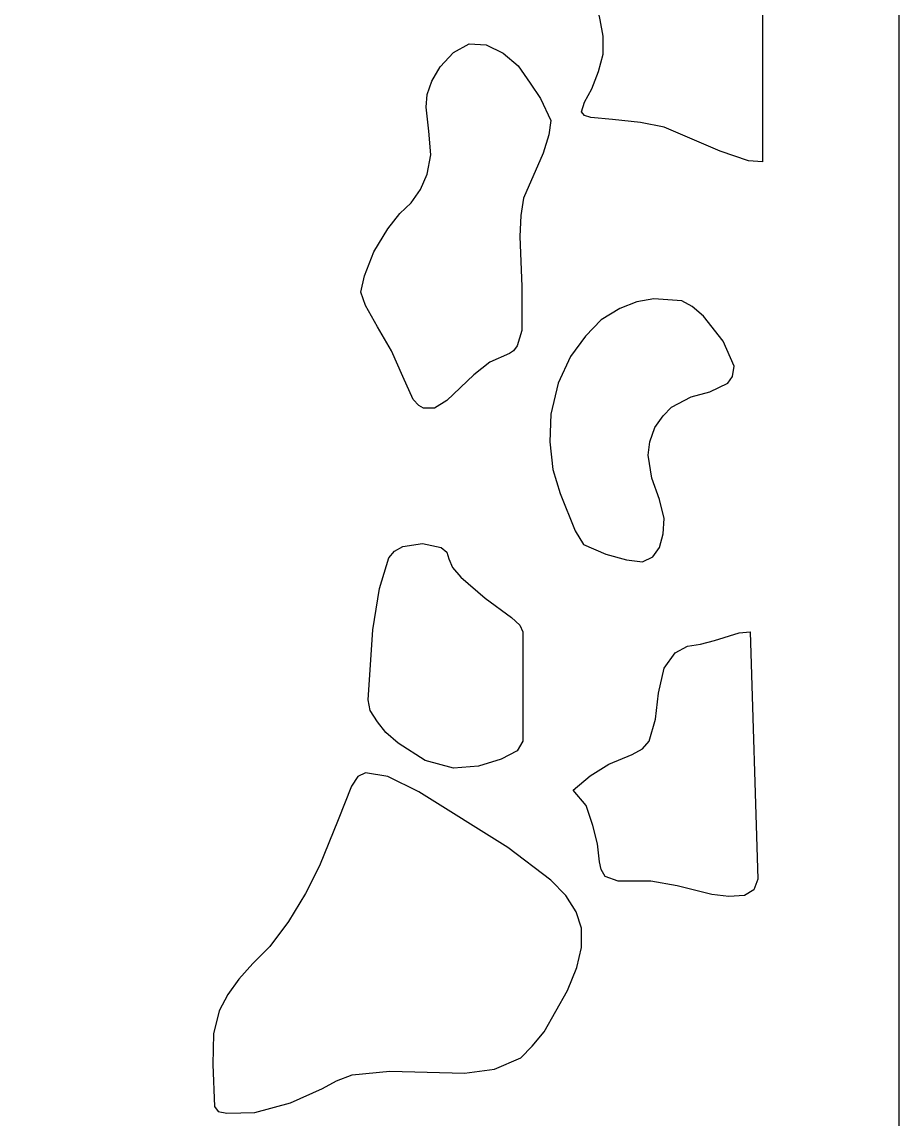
# Model space of a CAD drawing. Header units: centimetres. Extents: x 14.6 to 27.5, y -9.5 to 9.4.
# Drawn here: x 25.328 to 27.5, y 4.019 to 6.737 of the extents above; entities that cross this region are included whole.
import ezdxf

# ---------------------------------------------------------------- set-up
doc = ezdxf.new("R2010")
doc.units = ezdxf.units.CM
doc.header["$MEASUREMENT"] = 0
doc.layers.add('layer 1', color=7, linetype='Continuous')

msp = doc.modelspace()

# ---------------------------------------------------------------- linework, layer by layer
at = {"layer": 'layer 1', "color": 250}
for points, knots in [([(27.5, -9.49904), (27.5, -9.49904), (21.19814, -9.50001), (21.19814, -9.50001), (21.19814, -9.50001), (21.19814, -9.50001), (21.19814, 9.40559), (21.19814, 9.40559), (21.19814, 9.40559), (21.19814, 9.40559), (27.5, 9.40559), (27.5, 9.40559), (27.5, 9.40559), (27.5, 9.40559), (27.5, -9.49904), (27.5, -9.49904)], [0, 0, 0, 0, 0.2, 0.2, 0.2, 0.2, 0.4, 0.4, 0.4, 0.4, 0.6, 0.6, 0.6, 0.6, 1, 1, 1, 1]), ([(27.16145, 6.39096), (27.16145, 6.39096), (27.16145, 7.38196), (27.16145, 7.38196), (27.16145, 7.38196), (27.16145, 7.38196), (27.12679, 7.39377), (27.12679, 7.39377), (27.12679, 7.39377), (27.12679, 7.39377), (27.09668, 7.39842), (27.09668, 7.39842), (27.09668, 7.39842), (27.09668, 7.39842), (27.06867, 7.38661), (27.06867, 7.38661), (27.06867, 7.38661), (27.06867, 7.38661), (27.03401, 7.37479), (27.03401, 7.37479), (27.03401, 7.37479), (27.03401, 7.37479), (26.98534, 7.37712), (26.98534, 7.37712), (26.98534, 7.37712), (26.98534, 7.37712), (26.91812, 7.38661), (26.91812, 7.38661), (26.91812, 7.38661), (26.91812, 7.38661), (26.90412, 7.34632), (26.90412, 7.34632), (26.90412, 7.34632), (26.90412, 7.34632), (26.88311, 7.32017), (26.88311, 7.32017), (26.88311, 7.32017), (26.88311, 7.32017), (26.85301, 7.30816), (26.85301, 7.30816), (26.85301, 7.30816), (26.85301, 7.30816), (26.69791, 7.30351), (26.69791, 7.30351), (26.69791, 7.30351), (26.69791, 7.30351), (26.67235, 7.2084), (26.67235, 7.2084), (26.67235, 7.2084), (26.67235, 7.2084), (26.65835, 7.12046), (26.65835, 7.12046), (26.65835, 7.12046), (26.65835, 7.12046), (26.6559, 7.03252), (26.6559, 7.03252), (26.6559, 7.03252), (26.6559, 7.03252), (26.67445, 6.94942), (26.67445, 6.94942), (26.67445, 6.94942), (26.67445, 6.94942), (26.70701, 6.86864), (26.70701, 6.86864), (26.70701, 6.86864), (26.70701, 6.86864), (26.75113, 6.78535), (26.75113, 6.78535), (26.75113, 6.78535), (26.75113, 6.78535), (26.76023, 6.74254), (26.76023, 6.74254), (26.76023, 6.74254), (26.76023, 6.74254), (26.76723, 6.70225), (26.76723, 6.70225), (26.76723, 6.70225), (26.76723, 6.70225), (26.76723, 6.65711), (26.76723, 6.65711), (26.76723, 6.65711), (26.76723, 6.65711), (26.75568, 6.61431), (26.75568, 6.61431), (26.75568, 6.61431), (26.75568, 6.61431), (26.73957, 6.5715), (26.73957, 6.5715), (26.73957, 6.5715), (26.73957, 6.5715), (26.72102, 6.53818), (26.72102, 6.53818), (26.72102, 6.53818), (26.72102, 6.53818), (26.71401, 6.51455), (26.71401, 6.51455), (26.71401, 6.51455), (26.71401, 6.51455), (26.72102, 6.50506), (26.72102, 6.50506), (26.72102, 6.50506), (26.72102, 6.50506), (26.73712, 6.50021), (26.73712, 6.50021), (26.73712, 6.50021), (26.73712, 6.50021), (26.79069, 6.49557), (26.79069, 6.49557), (26.79069, 6.49557), (26.79069, 6.49557), (26.86001, 6.4884), (26.86001, 6.4884), (26.86001, 6.4884), (26.86001, 6.4884), (26.91812, 6.47639), (26.91812, 6.47639), (26.91812, 6.47639), (26.91812, 6.47639), (27.05712, 6.41711), (27.05712, 6.41711), (27.05712, 6.41711), (27.05712, 6.41711), (27.12679, 6.39329), (27.12679, 6.39329), (27.12679, 6.39329), (27.12679, 6.39329), (27.16145, 6.39096), (27.16145, 6.39096)], [0, 0, 0, 0, 0.030303, 0.030303, 0.030303, 0.030303, 0.0606061, 0.0606061, 0.0606061, 0.0606061, 0.0909091, 0.0909091, 0.0909091, 0.0909091, 0.1212121, 0.1212121, 0.1212121, 0.1212121, 0.1515152, 0.1515152, 0.1515152, 0.1515152, 0.1818182, 0.1818182, 0.1818182, 0.1818182, 0.2121212, 0.2121212, 0.2121212, 0.2121212, 0.2424242, 0.2424242, 0.2424242, 0.2424242, 0.2727273, 0.2727273, 0.2727273, 0.2727273, 0.3030303, 0.3030303, 0.3030303, 0.3030303, 0.3333333, 0.3333333, 0.3333333, 0.3333333, 0.3636364, 0.3636364, 0.3636364, 0.3636364, 0.3939394, 0.3939394, 0.3939394, 0.3939394, 0.4242424, 0.4242424, 0.4242424, 0.4242424, 0.4545455, 0.4545455, 0.4545455, 0.4545455, 0.4848485, 0.4848485, 0.4848485, 0.4848485, 0.5151515, 0.5151515, 0.5151515, 0.5151515, 0.5454545, 0.5454545, 0.5454545, 0.5454545, 0.5757576, 0.5757576, 0.5757576, 0.5757576, 0.6060606, 0.6060606, 0.6060606, 0.6060606, 0.6363636, 0.6363636, 0.6363636, 0.6363636, 0.6666667, 0.6666667, 0.6666667, 0.6666667, 0.6969697, 0.6969697, 0.6969697, 0.6969697, 0.7272727, 0.7272727, 0.7272727, 0.7272727, 0.7575758, 0.7575758, 0.7575758, 0.7575758, 0.7878788, 0.7878788, 0.7878788, 0.7878788, 0.8181818, 0.8181818, 0.8181818, 0.8181818, 0.8484848, 0.8484848, 0.8484848, 0.8484848, 0.8787879, 0.8787879, 0.8787879, 0.8787879, 0.9090909, 0.9090909, 0.9090909, 0.9090909, 0.9393939, 0.9393939, 0.9393939, 0.9393939, 1, 1, 1, 1]), ([(26.53546, 5.91561), (26.53546, 5.91561), (26.54491, 5.92278), (26.54491, 5.92278), (26.54491, 5.92278), (26.54491, 5.92278), (26.55402, 5.9346), (26.55402, 5.9346), (26.55402, 5.9346), (26.55402, 5.9346), (26.56557, 5.97275), (26.56557, 5.97275), (26.56557, 5.97275), (26.56557, 5.97275), (26.56557, 6.08201), (26.56557, 6.08201), (26.56557, 6.08201), (26.56557, 6.08201), (26.56102, 6.20559), (26.56102, 6.20559), (26.56102, 6.20559), (26.56102, 6.20559), (26.56347, 6.25789), (26.56347, 6.25789), (26.56347, 6.25789), (26.56347, 6.25789), (26.57012, 6.3007), (26.57012, 6.3007), (26.57012, 6.3007), (26.57012, 6.3007), (26.61879, 6.41227), (26.61879, 6.41227), (26.61879, 6.41227), (26.61879, 6.41227), (26.63279, 6.45741), (26.63279, 6.45741), (26.63279, 6.45741), (26.63279, 6.45741), (26.63734, 6.49305), (26.63734, 6.49305), (26.63734, 6.49305), (26.63734, 6.49305), (26.61213, 6.54767), (26.61213, 6.54767), (26.61213, 6.54767), (26.61213, 6.54767), (26.58658, 6.58583), (26.58658, 6.58583), (26.58658, 6.58583), (26.58658, 6.58583), (26.55647, 6.62864), (26.55647, 6.62864), (26.55647, 6.62864), (26.55647, 6.62864), (26.51936, 6.65944), (26.51936, 6.65944), (26.51936, 6.65944), (26.51936, 6.65944), (26.47734, 6.68075), (26.47734, 6.68075), (26.47734, 6.68075), (26.47734, 6.68075), (26.43568, 6.68327), (26.43568, 6.68327), (26.43568, 6.68327), (26.43568, 6.68327), (26.39647, 6.66176), (26.39647, 6.66176), (26.39647, 6.66176), (26.39647, 6.66176), (26.36391, 6.62612), (26.36391, 6.62612), (26.36391, 6.62612), (26.36391, 6.62612), (26.3429, 6.59048), (26.3429, 6.59048), (26.3429, 6.59048), (26.3429, 6.59048), (26.33135, 6.55736), (26.33135, 6.55736), (26.33135, 6.55736), (26.33135, 6.55736), (26.32925, 6.52636), (26.32925, 6.52636), (26.32925, 6.52636), (26.32925, 6.52636), (26.3359, 6.4669), (26.3359, 6.4669), (26.3359, 6.4669), (26.3359, 6.4669), (26.3408, 6.40762), (26.3408, 6.40762), (26.3408, 6.40762), (26.3408, 6.40762), (26.33135, 6.35997), (26.33135, 6.35997), (26.33135, 6.35997), (26.33135, 6.35997), (26.31525, 6.32201), (26.31525, 6.32201), (26.31525, 6.32201), (26.31525, 6.32201), (26.29214, 6.28869), (26.29214, 6.28869), (26.29214, 6.28869), (26.29214, 6.28869), (26.26413, 6.26254), (26.26413, 6.26254), (26.26413, 6.26254), (26.26413, 6.26254), (26.23402, 6.22457), (26.23402, 6.22457), (26.23402, 6.22457), (26.23402, 6.22457), (26.19936, 6.16762), (26.19936, 6.16762), (26.19936, 6.16762), (26.19936, 6.16762), (26.17626, 6.10815), (26.17626, 6.10815), (26.17626, 6.10815), (26.17626, 6.10815), (26.1668, 6.06767), (26.1668, 6.06767), (26.1668, 6.06767), (26.1668, 6.06767), (26.17836, 6.03455), (26.17836, 6.03455), (26.17836, 6.03455), (26.17836, 6.03455), (26.20847, 5.98225), (26.20847, 5.98225), (26.20847, 5.98225), (26.20847, 5.98225), (26.24348, 5.92278), (26.24348, 5.92278), (26.24348, 5.92278), (26.24348, 5.92278), (26.27113, 5.85866), (26.27113, 5.85866), (26.27113, 5.85866), (26.27113, 5.85866), (26.29669, 5.80152), (26.29669, 5.80152), (26.29669, 5.80152), (26.29669, 5.80152), (26.3107, 5.78738), (26.3107, 5.78738), (26.3107, 5.78738), (26.3107, 5.78738), (26.32225, 5.78021), (26.32225, 5.78021), (26.32225, 5.78021), (26.32225, 5.78021), (26.34991, 5.78021), (26.34991, 5.78021), (26.34991, 5.78021), (26.34991, 5.78021), (26.38002, 5.7992), (26.38002, 5.7992), (26.38002, 5.7992), (26.38002, 5.7992), (26.44724, 5.86331), (26.44724, 5.86331), (26.44724, 5.86331), (26.44724, 5.86331), (26.4868, 5.89431), (26.4868, 5.89431), (26.4868, 5.89431), (26.4868, 5.89431), (26.53546, 5.91561), (26.53546, 5.91561)], [0, 0, 0, 0, 0.0227273, 0.0227273, 0.0227273, 0.0227273, 0.0454545, 0.0454545, 0.0454545, 0.0454545, 0.0681818, 0.0681818, 0.0681818, 0.0681818, 0.0909091, 0.0909091, 0.0909091, 0.0909091, 0.1136364, 0.1136364, 0.1136364, 0.1136364, 0.1363636, 0.1363636, 0.1363636, 0.1363636, 0.1590909, 0.1590909, 0.1590909, 0.1590909, 0.1818182, 0.1818182, 0.1818182, 0.1818182, 0.2045455, 0.2045455, 0.2045455, 0.2045455, 0.2272727, 0.2272727, 0.2272727, 0.2272727, 0.25, 0.25, 0.25, 0.25, 0.2727273, 0.2727273, 0.2727273, 0.2727273, 0.2954545, 0.2954545, 0.2954545, 0.2954545, 0.3181818, 0.3181818, 0.3181818, 0.3181818, 0.3409091, 0.3409091, 0.3409091, 0.3409091, 0.3636364, 0.3636364, 0.3636364, 0.3636364, 0.3863636, 0.3863636, 0.3863636, 0.3863636, 0.4090909, 0.4090909, 0.4090909, 0.4090909, 0.4318182, 0.4318182, 0.4318182, 0.4318182, 0.4545455, 0.4545455, 0.4545455, 0.4545455, 0.4772727, 0.4772727, 0.4772727, 0.4772727, 0.5, 0.5, 0.5, 0.5, 0.5227273, 0.5227273, 0.5227273, 0.5227273, 0.5454545, 0.5454545, 0.5454545, 0.5454545, 0.5681818, 0.5681818, 0.5681818, 0.5681818, 0.5909091, 0.5909091, 0.5909091, 0.5909091, 0.6136364, 0.6136364, 0.6136364, 0.6136364, 0.6363636, 0.6363636, 0.6363636, 0.6363636, 0.6590909, 0.6590909, 0.6590909, 0.6590909, 0.6818182, 0.6818182, 0.6818182, 0.6818182, 0.7045455, 0.7045455, 0.7045455, 0.7045455, 0.7272727, 0.7272727, 0.7272727, 0.7272727, 0.75, 0.75, 0.75, 0.75, 0.7727273, 0.7727273, 0.7727273, 0.7727273, 0.7954545, 0.7954545, 0.7954545, 0.7954545, 0.8181818, 0.8181818, 0.8181818, 0.8181818, 0.8409091, 0.8409091, 0.8409091, 0.8409091, 0.8636364, 0.8636364, 0.8636364, 0.8636364, 0.8863636, 0.8863636, 0.8863636, 0.8863636, 0.9090909, 0.9090909, 0.9090909, 0.9090909, 0.9318182, 0.9318182, 0.9318182, 0.9318182, 0.9545455, 0.9545455, 0.9545455, 0.9545455, 1, 1, 1, 1]), ([(26.71857, 5.44278), (26.71857, 5.44278), (26.69791, 5.4761), (26.69791, 5.4761), (26.69791, 5.4761), (26.69791, 5.4761), (26.6608, 5.56869), (26.6608, 5.56869), (26.6608, 5.56869), (26.6608, 5.56869), (26.64224, 5.62815), (26.64224, 5.62815), (26.64224, 5.62815), (26.64224, 5.62815), (26.63524, 5.69692), (26.63524, 5.69692), (26.63524, 5.69692), (26.63524, 5.69692), (26.63734, 5.76588), (26.63734, 5.76588), (26.63734, 5.76588), (26.63734, 5.76588), (26.6559, 5.842), (26.6559, 5.842), (26.6559, 5.842), (26.6559, 5.842), (26.68601, 5.90845), (26.68601, 5.90845), (26.68601, 5.90845), (26.68601, 5.90845), (26.72312, 5.95842), (26.72312, 5.95842), (26.72312, 5.95842), (26.72312, 5.95842), (26.76268, 5.99891), (26.76268, 5.99891), (26.76268, 5.99891), (26.76268, 5.99891), (26.80889, 6.02738), (26.80889, 6.02738), (26.80889, 6.02738), (26.80889, 6.02738), (26.8509, 6.04404), (26.8509, 6.04404), (26.8509, 6.04404), (26.8509, 6.04404), (26.89257, 6.05101), (26.89257, 6.05101), (26.89257, 6.05101), (26.89257, 6.05101), (26.96224, 6.04636), (26.96224, 6.04636), (26.96224, 6.04636), (26.96224, 6.04636), (26.98744, 6.03203), (26.98744, 6.03203), (26.98744, 6.03203), (26.98744, 6.03203), (27.01545, 6.0084), (27.01545, 6.0084), (27.01545, 6.0084), (27.01545, 6.0084), (27.06412, 5.94661), (27.06412, 5.94661), (27.06412, 5.94661), (27.06412, 5.94661), (27.09178, 5.88481), (27.09178, 5.88481), (27.09178, 5.88481), (27.09178, 5.88481), (27.08722, 5.85866), (27.08722, 5.85866), (27.08722, 5.85866), (27.08722, 5.85866), (27.07567, 5.842), (27.07567, 5.842), (27.07567, 5.842), (27.07567, 5.842), (27.03156, 5.8205), (27.03156, 5.8205), (27.03156, 5.8205), (27.03156, 5.8205), (26.98534, 5.80869), (26.98534, 5.80869), (26.98534, 5.80869), (26.98534, 5.80869), (26.93668, 5.78254), (26.93668, 5.78254), (26.93668, 5.78254), (26.93668, 5.78254), (26.91567, 5.76123), (26.91567, 5.76123), (26.91567, 5.76123), (26.91567, 5.76123), (26.89502, 5.73256), (26.89502, 5.73256), (26.89502, 5.73256), (26.89502, 5.73256), (26.88311, 5.69692), (26.88311, 5.69692), (26.88311, 5.69692), (26.88311, 5.69692), (26.87856, 5.6638), (26.87856, 5.6638), (26.87856, 5.6638), (26.87856, 5.6638), (26.88802, 5.60665), (26.88802, 5.60665), (26.88802, 5.60665), (26.88802, 5.60665), (26.90657, 5.55435), (26.90657, 5.55435), (26.90657, 5.55435), (26.90657, 5.55435), (26.91812, 5.5069), (26.91812, 5.5069), (26.91812, 5.5069), (26.91812, 5.5069), (26.91567, 5.46893), (26.91567, 5.46893), (26.91567, 5.46893), (26.91567, 5.46893), (26.90657, 5.43561), (26.90657, 5.43561), (26.90657, 5.43561), (26.90657, 5.43561), (26.89012, 5.41179), (26.89012, 5.41179), (26.89012, 5.41179), (26.89012, 5.41179), (26.86456, 5.39997), (26.86456, 5.39997), (26.86456, 5.39997), (26.86456, 5.39997), (26.82535, 5.40462), (26.82535, 5.40462), (26.82535, 5.40462), (26.82535, 5.40462), (26.77423, 5.41895), (26.77423, 5.41895), (26.77423, 5.41895), (26.77423, 5.41895), (26.71857, 5.44278), (26.71857, 5.44278)], [0, 0, 0, 0, 0.027027, 0.027027, 0.027027, 0.027027, 0.0540541, 0.0540541, 0.0540541, 0.0540541, 0.0810811, 0.0810811, 0.0810811, 0.0810811, 0.1081081, 0.1081081, 0.1081081, 0.1081081, 0.1351351, 0.1351351, 0.1351351, 0.1351351, 0.1621622, 0.1621622, 0.1621622, 0.1621622, 0.1891892, 0.1891892, 0.1891892, 0.1891892, 0.2162162, 0.2162162, 0.2162162, 0.2162162, 0.2432432, 0.2432432, 0.2432432, 0.2432432, 0.2702703, 0.2702703, 0.2702703, 0.2702703, 0.2972973, 0.2972973, 0.2972973, 0.2972973, 0.3243243, 0.3243243, 0.3243243, 0.3243243, 0.3513514, 0.3513514, 0.3513514, 0.3513514, 0.3783784, 0.3783784, 0.3783784, 0.3783784, 0.4054054, 0.4054054, 0.4054054, 0.4054054, 0.4324324, 0.4324324, 0.4324324, 0.4324324, 0.4594595, 0.4594595, 0.4594595, 0.4594595, 0.4864865, 0.4864865, 0.4864865, 0.4864865, 0.5135135, 0.5135135, 0.5135135, 0.5135135, 0.5405405, 0.5405405, 0.5405405, 0.5405405, 0.5675676, 0.5675676, 0.5675676, 0.5675676, 0.5945946, 0.5945946, 0.5945946, 0.5945946, 0.6216216, 0.6216216, 0.6216216, 0.6216216, 0.6486486, 0.6486486, 0.6486486, 0.6486486, 0.6756757, 0.6756757, 0.6756757, 0.6756757, 0.7027027, 0.7027027, 0.7027027, 0.7027027, 0.7297297, 0.7297297, 0.7297297, 0.7297297, 0.7567568, 0.7567568, 0.7567568, 0.7567568, 0.7837838, 0.7837838, 0.7837838, 0.7837838, 0.8108108, 0.8108108, 0.8108108, 0.8108108, 0.8378378, 0.8378378, 0.8378378, 0.8378378, 0.8648649, 0.8648649, 0.8648649, 0.8648649, 0.8918919, 0.8918919, 0.8918919, 0.8918919, 0.9189189, 0.9189189, 0.9189189, 0.9189189, 0.9459459, 0.9459459, 0.9459459, 0.9459459, 1, 1, 1, 1]), ([(26.18536, 5.05769), (26.18536, 5.05769), (26.18991, 5.03154), (26.18991, 5.03154), (26.18991, 5.03154), (26.18991, 5.03154), (26.20847, 5.00307), (26.20847, 5.00307), (26.20847, 5.00307), (26.20847, 5.00307), (26.22947, 4.97692), (26.22947, 4.97692), (26.22947, 4.97692), (26.22947, 4.97692), (26.25958, 4.95077), (26.25958, 4.95077), (26.25958, 4.95077), (26.25958, 4.95077), (26.3268, 4.90796), (26.3268, 4.90796), (26.3268, 4.90796), (26.3268, 4.90796), (26.39647, 4.88898), (26.39647, 4.88898), (26.39647, 4.88898), (26.39647, 4.88898), (26.45879, 4.89382), (26.45879, 4.89382), (26.45879, 4.89382), (26.45879, 4.89382), (26.51446, 4.91048), (26.51446, 4.91048), (26.51446, 4.91048), (26.51446, 4.91048), (26.55402, 4.93179), (26.55402, 4.93179), (26.55402, 4.93179), (26.55402, 4.93179), (26.56802, 4.95561), (26.56802, 4.95561), (26.56802, 4.95561), (26.56802, 4.95561), (26.56802, 5.22641), (26.56802, 5.22641), (26.56802, 5.22641), (26.56802, 5.22641), (26.56102, 5.24307), (26.56102, 5.24307), (26.56102, 5.24307), (26.56102, 5.24307), (26.54001, 5.26205), (26.54001, 5.26205), (26.54001, 5.26205), (26.54001, 5.26205), (26.47524, 5.3097), (26.47524, 5.3097), (26.47524, 5.3097), (26.47524, 5.3097), (26.41503, 5.362), (26.41503, 5.362), (26.41503, 5.362), (26.41503, 5.362), (26.39402, 5.38564), (26.39402, 5.38564), (26.39402, 5.38564), (26.39402, 5.38564), (26.38492, 5.40714), (26.38492, 5.40714), (26.38492, 5.40714), (26.38492, 5.40714), (26.38002, 5.4238), (26.38002, 5.4238), (26.38002, 5.4238), (26.38002, 5.4238), (26.36636, 5.43561), (26.36636, 5.43561), (26.36636, 5.43561), (26.36636, 5.43561), (26.3198, 5.4451), (26.3198, 5.4451), (26.3198, 5.4451), (26.3198, 5.4451), (26.27113, 5.43794), (26.27113, 5.43794), (26.27113, 5.43794), (26.27113, 5.43794), (26.25013, 5.42612), (26.25013, 5.42612), (26.25013, 5.42612), (26.25013, 5.42612), (26.23647, 5.40946), (26.23647, 5.40946), (26.23647, 5.40946), (26.23647, 5.40946), (26.21337, 5.33334), (26.21337, 5.33334), (26.21337, 5.33334), (26.21337, 5.33334), (26.19691, 5.23125), (26.19691, 5.23125), (26.19691, 5.23125), (26.19691, 5.23125), (26.18536, 5.05769), (26.18536, 5.05769)], [0, 0, 0, 0, 0.037037, 0.037037, 0.037037, 0.037037, 0.0740741, 0.0740741, 0.0740741, 0.0740741, 0.1111111, 0.1111111, 0.1111111, 0.1111111, 0.1481481, 0.1481481, 0.1481481, 0.1481481, 0.1851852, 0.1851852, 0.1851852, 0.1851852, 0.2222222, 0.2222222, 0.2222222, 0.2222222, 0.2592593, 0.2592593, 0.2592593, 0.2592593, 0.2962963, 0.2962963, 0.2962963, 0.2962963, 0.3333333, 0.3333333, 0.3333333, 0.3333333, 0.3703704, 0.3703704, 0.3703704, 0.3703704, 0.4074074, 0.4074074, 0.4074074, 0.4074074, 0.4444444, 0.4444444, 0.4444444, 0.4444444, 0.4814815, 0.4814815, 0.4814815, 0.4814815, 0.5185185, 0.5185185, 0.5185185, 0.5185185, 0.5555556, 0.5555556, 0.5555556, 0.5555556, 0.5925926, 0.5925926, 0.5925926, 0.5925926, 0.6296296, 0.6296296, 0.6296296, 0.6296296, 0.6666667, 0.6666667, 0.6666667, 0.6666667, 0.7037037, 0.7037037, 0.7037037, 0.7037037, 0.7407407, 0.7407407, 0.7407407, 0.7407407, 0.7777778, 0.7777778, 0.7777778, 0.7777778, 0.8148148, 0.8148148, 0.8148148, 0.8148148, 0.8518519, 0.8518519, 0.8518519, 0.8518519, 0.8888889, 0.8888889, 0.8888889, 0.8888889, 0.9259259, 0.9259259, 0.9259259, 0.9259259, 1, 1, 1, 1]), ([(26.72557, 4.79639), (26.72557, 4.79639), (26.74167, 4.74641), (26.74167, 4.74641), (26.74167, 4.74641), (26.74167, 4.74641), (26.75358, 4.70128), (26.75358, 4.70128), (26.75358, 4.70128), (26.75358, 4.70128), (26.75813, 4.65614), (26.75813, 4.65614), (26.75813, 4.65614), (26.75813, 4.65614), (26.76268, 4.63716), (26.76268, 4.63716), (26.76268, 4.63716), (26.76268, 4.63716), (26.77213, 4.6205), (26.77213, 4.6205), (26.77213, 4.6205), (26.77213, 4.6205), (26.80434, 4.60869), (26.80434, 4.60869), (26.80434, 4.60869), (26.80434, 4.60869), (26.88556, 4.60869), (26.88556, 4.60869), (26.88556, 4.60869), (26.88556, 4.60869), (26.95033, 4.59668), (26.95033, 4.59668), (26.95033, 4.59668), (26.95033, 4.59668), (27.03646, 4.57537), (27.03646, 4.57537), (27.03646, 4.57537), (27.03646, 4.57537), (27.07812, 4.57053), (27.07812, 4.57053), (27.07812, 4.57053), (27.07812, 4.57053), (27.11733, 4.57304), (27.11733, 4.57304), (27.11733, 4.57304), (27.11733, 4.57304), (27.14079, 4.58718), (27.14079, 4.58718), (27.14079, 4.58718), (27.14079, 4.58718), (27.14989, 4.61333), (27.14989, 4.61333), (27.14989, 4.61333), (27.14989, 4.61333), (27.13134, 5.22641), (27.13134, 5.22641), (27.13134, 5.22641), (27.13134, 5.22641), (27.10368, 5.22409), (27.10368, 5.22409), (27.10368, 5.22409), (27.10368, 5.22409), (27.04311, 5.2051), (27.04311, 5.2051), (27.04311, 5.2051), (27.04311, 5.2051), (27.00845, 5.19561), (27.00845, 5.19561), (27.00845, 5.19561), (27.00845, 5.19561), (26.97589, 5.19077), (26.97589, 5.19077), (26.97589, 5.19077), (26.97589, 5.19077), (26.94578, 5.17411), (26.94578, 5.17411), (26.94578, 5.17411), (26.94578, 5.17411), (26.91812, 5.13614), (26.91812, 5.13614), (26.91812, 5.13614), (26.91812, 5.13614), (26.90412, 5.07435), (26.90412, 5.07435), (26.90412, 5.07435), (26.90412, 5.07435), (26.89712, 5.01024), (26.89712, 5.01024), (26.89712, 5.01024), (26.89712, 5.01024), (26.88101, 4.95561), (26.88101, 4.95561), (26.88101, 4.95561), (26.88101, 4.95561), (26.86456, 4.93663), (26.86456, 4.93663), (26.86456, 4.93663), (26.86456, 4.93663), (26.83935, 4.92229), (26.83935, 4.92229), (26.83935, 4.92229), (26.83935, 4.92229), (26.78123, 4.89847), (26.78123, 4.89847), (26.78123, 4.89847), (26.78123, 4.89847), (26.73502, 4.86999), (26.73502, 4.86999), (26.73502, 4.86999), (26.73502, 4.86999), (26.69301, 4.83435), (26.69301, 4.83435), (26.69301, 4.83435), (26.69301, 4.83435), (26.72557, 4.79639), (26.72557, 4.79639)], [0, 0, 0, 0, 0.0333333, 0.0333333, 0.0333333, 0.0333333, 0.0666667, 0.0666667, 0.0666667, 0.0666667, 0.1, 0.1, 0.1, 0.1, 0.1333333, 0.1333333, 0.1333333, 0.1333333, 0.1666667, 0.1666667, 0.1666667, 0.1666667, 0.2, 0.2, 0.2, 0.2, 0.2333333, 0.2333333, 0.2333333, 0.2333333, 0.2666667, 0.2666667, 0.2666667, 0.2666667, 0.3, 0.3, 0.3, 0.3, 0.3333333, 0.3333333, 0.3333333, 0.3333333, 0.3666667, 0.3666667, 0.3666667, 0.3666667, 0.4, 0.4, 0.4, 0.4, 0.4333333, 0.4333333, 0.4333333, 0.4333333, 0.4666667, 0.4666667, 0.4666667, 0.4666667, 0.5, 0.5, 0.5, 0.5, 0.5333333, 0.5333333, 0.5333333, 0.5333333, 0.5666667, 0.5666667, 0.5666667, 0.5666667, 0.6, 0.6, 0.6, 0.6, 0.6333333, 0.6333333, 0.6333333, 0.6333333, 0.6666667, 0.6666667, 0.6666667, 0.6666667, 0.7, 0.7, 0.7, 0.7, 0.7333333, 0.7333333, 0.7333333, 0.7333333, 0.7666667, 0.7666667, 0.7666667, 0.7666667, 0.8, 0.8, 0.8, 0.8, 0.8333333, 0.8333333, 0.8333333, 0.8333333, 0.8666667, 0.8666667, 0.8666667, 0.8666667, 0.9, 0.9, 0.9, 0.9, 0.9333333, 0.9333333, 0.9333333, 0.9333333, 1, 1, 1, 1]), ([(25.98825, 4.50873), (25.98825, 4.50873), (26.02991, 4.57769), (26.02991, 4.57769), (26.02991, 4.57769), (26.02991, 4.57769), (26.06492, 4.64665), (26.06492, 4.64665), (26.06492, 4.64665), (26.06492, 4.64665), (26.11114, 4.76074), (26.11114, 4.76074), (26.11114, 4.76074), (26.11114, 4.76074), (26.1437, 4.84384), (26.1437, 4.84384), (26.1437, 4.84384), (26.1437, 4.84384), (26.1598, 4.86767), (26.1598, 4.86767), (26.1598, 4.86767), (26.1598, 4.86767), (26.17836, 4.87716), (26.17836, 4.87716), (26.17836, 4.87716), (26.17836, 4.87716), (26.23402, 4.86767), (26.23402, 4.86767), (26.23402, 4.86767), (26.23402, 4.86767), (26.3107, 4.8297), (26.3107, 4.8297), (26.3107, 4.8297), (26.3107, 4.8297), (26.53091, 4.69178), (26.53091, 4.69178), (26.53091, 4.69178), (26.53091, 4.69178), (26.63734, 4.61101), (26.63734, 4.61101), (26.63734, 4.61101), (26.63734, 4.61101), (26.67445, 4.57304), (26.67445, 4.57304), (26.67445, 4.57304), (26.67445, 4.57304), (26.70001, 4.53256), (26.70001, 4.53256), (26.70001, 4.53256), (26.70001, 4.53256), (26.71401, 4.49227), (26.71401, 4.49227), (26.71401, 4.49227), (26.71401, 4.49227), (26.71401, 4.44462), (26.71401, 4.44462), (26.71401, 4.44462), (26.71401, 4.44462), (26.70246, 4.39484), (26.70246, 4.39484), (26.70246, 4.39484), (26.70246, 4.39484), (26.67935, 4.33769), (26.67935, 4.33769), (26.67935, 4.33769), (26.67935, 4.33769), (26.62124, 4.23561), (26.62124, 4.23561), (26.62124, 4.23561), (26.62124, 4.23561), (26.59113, 4.19997), (26.59113, 4.19997), (26.59113, 4.19997), (26.59113, 4.19997), (26.56347, 4.1713), (26.56347, 4.1713), (26.56347, 4.1713), (26.56347, 4.1713), (26.49835, 4.14283), (26.49835, 4.14283), (26.49835, 4.14283), (26.49835, 4.14283), (26.42413, 4.13333), (26.42413, 4.13333), (26.42413, 4.13333), (26.42413, 4.13333), (26.23857, 4.13818), (26.23857, 4.13818), (26.23857, 4.13818), (26.23857, 4.13818), (26.1458, 4.12868), (26.1458, 4.12868), (26.1458, 4.12868), (26.1458, 4.12868), (26.10659, 4.11435), (26.10659, 4.11435), (26.10659, 4.11435), (26.10659, 4.11435), (26.07193, 4.09537), (26.07193, 4.09537), (26.07193, 4.09537), (26.07193, 4.09537), (25.9928, 4.05973), (25.9928, 4.05973), (25.9928, 4.05973), (25.9928, 4.05973), (25.90493, 4.0359), (25.90493, 4.0359), (25.90493, 4.0359), (25.90493, 4.0359), (25.83526, 4.03358), (25.83526, 4.03358), (25.83526, 4.03358), (25.83526, 4.03358), (25.81425, 4.03822), (25.81425, 4.03822), (25.81425, 4.03822), (25.81425, 4.03822), (25.80515, 4.05023), (25.80515, 4.05023), (25.80515, 4.05023), (25.80515, 4.05023), (25.8006, 4.15464), (25.8006, 4.15464), (25.8006, 4.15464), (25.8006, 4.15464), (25.8027, 4.23077), (25.8027, 4.23077), (25.8027, 4.23077), (25.8027, 4.23077), (25.8167, 4.28772), (25.8167, 4.28772), (25.8167, 4.28772), (25.8167, 4.28772), (25.83771, 4.3282), (25.83771, 4.3282), (25.83771, 4.3282), (25.83771, 4.3282), (25.86536, 4.36617), (25.86536, 4.36617), (25.86536, 4.36617), (25.86536, 4.36617), (25.90002, 4.40433), (25.90002, 4.40433), (25.90002, 4.40433), (25.90002, 4.40433), (25.94204, 4.44694), (25.94204, 4.44694), (25.94204, 4.44694), (25.94204, 4.44694), (25.98825, 4.50873), (25.98825, 4.50873)], [0, 0, 0, 0, 0.025641, 0.025641, 0.025641, 0.025641, 0.0512821, 0.0512821, 0.0512821, 0.0512821, 0.0769231, 0.0769231, 0.0769231, 0.0769231, 0.1025641, 0.1025641, 0.1025641, 0.1025641, 0.1282051, 0.1282051, 0.1282051, 0.1282051, 0.1538462, 0.1538462, 0.1538462, 0.1538462, 0.1794872, 0.1794872, 0.1794872, 0.1794872, 0.2051282, 0.2051282, 0.2051282, 0.2051282, 0.2307692, 0.2307692, 0.2307692, 0.2307692, 0.2564103, 0.2564103, 0.2564103, 0.2564103, 0.2820513, 0.2820513, 0.2820513, 0.2820513, 0.3076923, 0.3076923, 0.3076923, 0.3076923, 0.3333333, 0.3333333, 0.3333333, 0.3333333, 0.3589744, 0.3589744, 0.3589744, 0.3589744, 0.3846154, 0.3846154, 0.3846154, 0.3846154, 0.4102564, 0.4102564, 0.4102564, 0.4102564, 0.4358974, 0.4358974, 0.4358974, 0.4358974, 0.4615385, 0.4615385, 0.4615385, 0.4615385, 0.4871795, 0.4871795, 0.4871795, 0.4871795, 0.5128205, 0.5128205, 0.5128205, 0.5128205, 0.5384615, 0.5384615, 0.5384615, 0.5384615, 0.5641026, 0.5641026, 0.5641026, 0.5641026, 0.5897436, 0.5897436, 0.5897436, 0.5897436, 0.6153846, 0.6153846, 0.6153846, 0.6153846, 0.6410256, 0.6410256, 0.6410256, 0.6410256, 0.6666667, 0.6666667, 0.6666667, 0.6666667, 0.6923077, 0.6923077, 0.6923077, 0.6923077, 0.7179487, 0.7179487, 0.7179487, 0.7179487, 0.7435897, 0.7435897, 0.7435897, 0.7435897, 0.7692308, 0.7692308, 0.7692308, 0.7692308, 0.7948718, 0.7948718, 0.7948718, 0.7948718, 0.8205128, 0.8205128, 0.8205128, 0.8205128, 0.8461538, 0.8461538, 0.8461538, 0.8461538, 0.8717949, 0.8717949, 0.8717949, 0.8717949, 0.8974359, 0.8974359, 0.8974359, 0.8974359, 0.9230769, 0.9230769, 0.9230769, 0.9230769, 0.9487179, 0.9487179, 0.9487179, 0.9487179, 1, 1, 1, 1])]:
    msp.add_open_spline(points, degree=3, knots=knots, dxfattribs=at)

doc.saveas('drawing.dxf')
